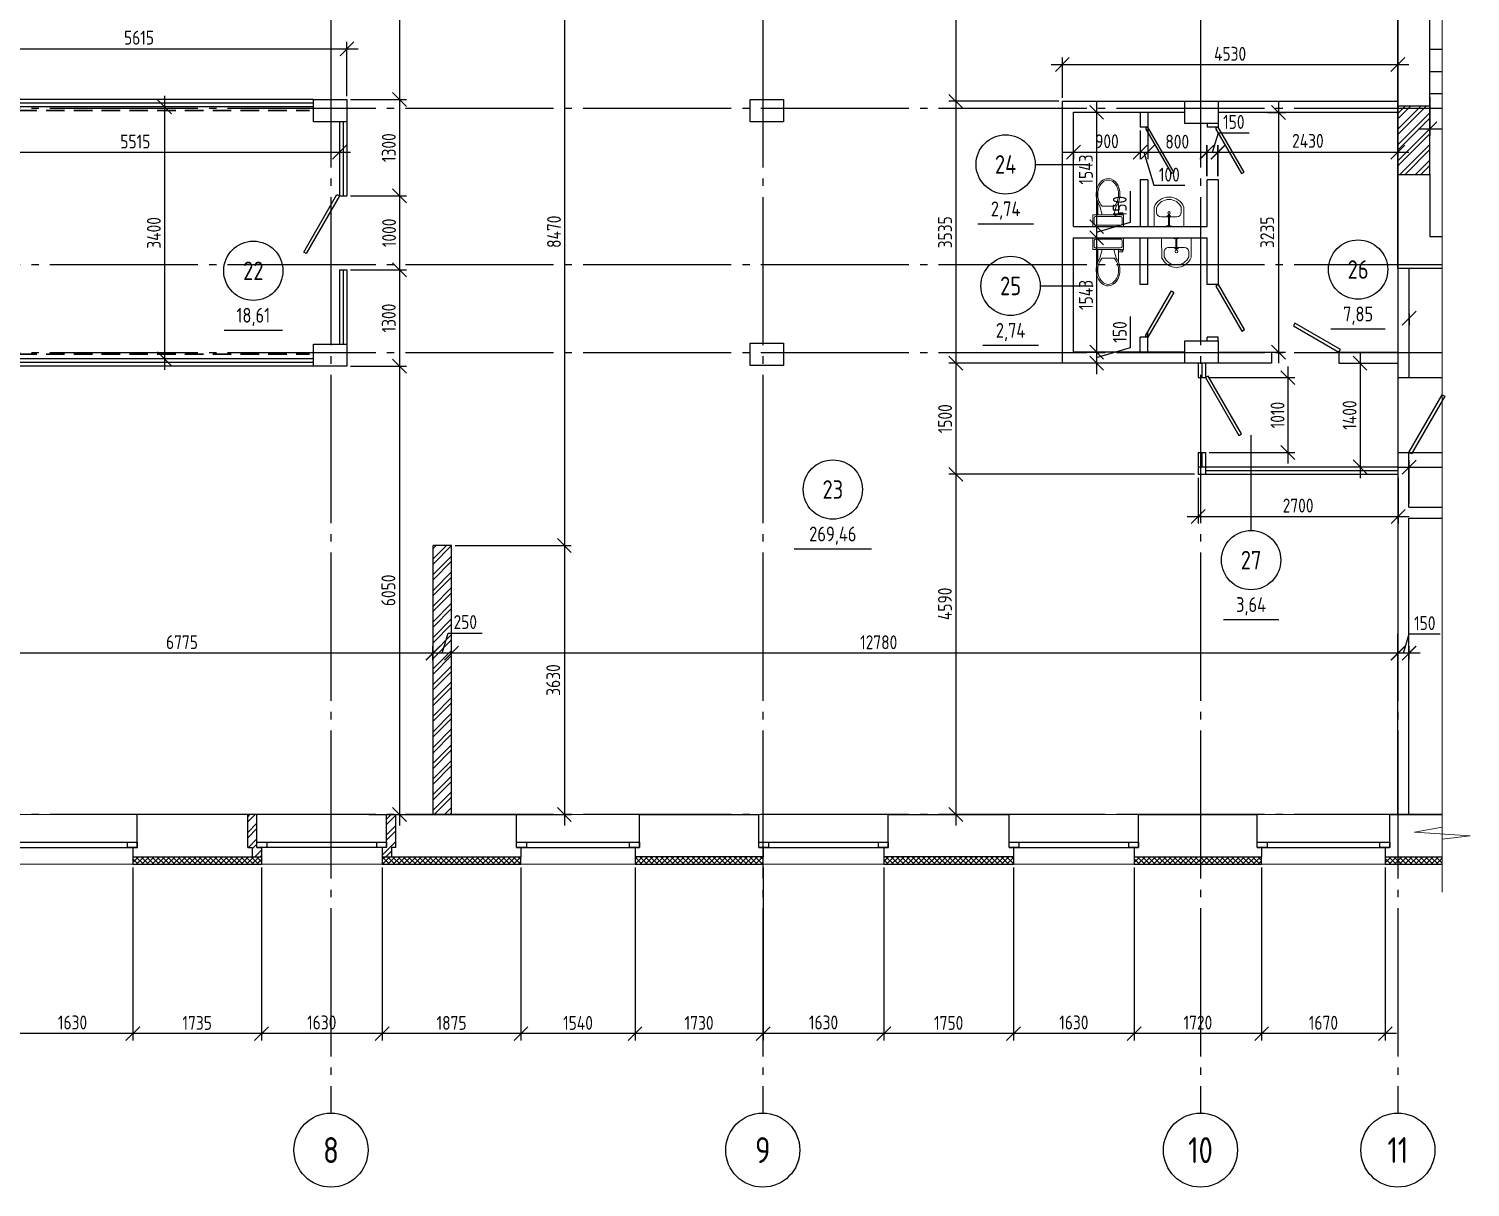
# Model space of a CAD drawing. Header units: metres. Extents: x 255227 to 344327, y -182590 to -140590.
# Drawn here: x 288419 to 307880, y -167790 to -152156 of the extents above; entities that cross this region are included whole.
import ezdxf
from ezdxf.enums import TextEntityAlignment as Align

# ---------------------------------------------------------------- set-up
doc = ezdxf.new("R2010")
doc.units = ezdxf.units.M
doc.header["$MEASUREMENT"] = 0
doc.linetypes.add('DASHED2', pattern=[0.375, 0.25, -0.125])
doc.linetypes.add('GOST2.303 5', pattern=[24, 20, -1.5, 1, -1.5])
doc.styles.add('GOST 2.304', font='cs_gost2304.shx')

msp = doc.modelspace()

# ---------------------------------------------------------------- linework, layer by layer
at = {"color": 7, "linetype": 'GOST2.303 5', "lineweight": 25, "ltscale": 100}
for p, q in [((292499, -144826), (292499, -166790)), ((298329, -144826), (298329, -166790)), ((304239, -144826), (304239, -166790)), ((306904, -144826), (306904, -166790)), ((307503, -153231), (259370, -153231)), ((307503, -155343), (259838, -155341)), ((307503, -156531), (259870, -156531)), ((307503, -162761), (259370, -162761))]:
    msp.add_line(p, q, dxfattribs=at)
at = {"color": 7, "ltscale": 800}
msp.add_line((306907, -156951), (306907, -145543), dxfattribs=at)
at = {"color": 7, "ltscale": 100}
for p, q in [((293424, -146880), (293424, -162910)), ((295650, -146880), (295650, -162910)), ((292714, -153063), (292714, -152332)), ((286949, -152426), (292864, -152426)), ((292761, -153110), (293518, -153110)), ((303426, -153283), (303426, -153483)), ((303526, -153283), (303526, -153555)), ((302008, -153986), (302723, -153986)), ((303426, -154193), (303426, -154826)), ((303526, -154193), (303526, -154826)), ((292761, -154410), (293518, -154410)), ((303426, -155609), (303426, -154976)), ((303526, -155609), (303526, -154976)), ((292761, -155410), (293518, -155410)), ((302075, -155626), (302790, -155626)), ((303526, -156519), (303526, -156247)), ((303426, -156519), (303426, -156319)), ((292761, -156710), (293518, -156710)), ((304922, -158927), (304922, -157639)), ((294174, -159130), (295744, -159130)), ((293009, -162760), (293518, -162760)), ((294423, -162760), (295744, -162760)), ((289824, -163477), (289824, -165811)), ((291559, -163476), (291559, -165811)), ((293189, -163477), (293189, -165811)), ((295064, -163476), (295064, -165811)), ((296604, -163476), (296604, -165811)), ((298334, -163476), (298334, -165811)), ((299964, -163476), (299964, -165811)), ((301714, -163476), (301714, -165811)), ((303344, -163476), (303344, -165811)), ((305064, -163476), (305064, -165811)), ((306734, -163476), (306734, -165811)), ((306884, -165717), (263234, -165717))]:
    msp.add_line(p, q, dxfattribs=at)
at = {"color": 7, "ltscale": 75}
for p, q in [((300934, -146879), (300934, -162910)), ((302374, -153086), (302374, -152544)), ((306904, -153087), (306904, -152544)), ((302224, -152638), (307054, -152638)), ((290251, -153060), (290251, -156760)), ((302327, -153134), (300841, -153134)), ((302836, -153133), (302836, -156819)), ((305292, -153134), (305292, -156669)), ((307334, -153077), (307334, -153599)), ((290215, -153210), (290158, -153210)), ((302716, -153283), (302930, -153283)), ((305145, -153284), (305386, -153284)), ((303426, -153530), (303426, -153913)), ((303526, -153466), (303526, -153913)), ((307184, -153505), (307503, -153505)), ((304325, -154146), (304325, -153726)), ((304327, -154146), (304327, -153726)), ((304402, -153820), (304481, -153558)), ((304474, -154146), (304474, -153726)), ((304477, -154146), (304477, -153726)), ((304481, -153558), (304898, -153558)), ((306904, -153919), (306904, -153726)), ((286949, -153821), (292764, -153821)), ((292614, -153791), (292614, -153915)), ((302376, -153820), (307054, -153820)), ((302526, -153847), (302526, -153913)), ((303476, -153820), (303609, -154265)), ((303609, -154265), (304026, -154265)), ((303293, -154764), (303293, -154347)), ((302716, -154826), (302930, -154826)), ((302836, -154901), (303293, -154764)), ((302726, -154976), (302930, -154976)), ((303293, -156457), (303293, -156040)), ((307057, -155998), (307057, -156154)), ((302836, -156594), (303293, -156457)), ((290325, -156610), (290158, -156610)), ((302706, -156519), (302930, -156519)), ((305196, -156519), (305386, -156519)), ((306393, -156520), (306393, -158219)), ((303847, -156669), (300841, -156669)), ((305420, -156714), (305420, -158024)), ((306410, -156670), (306487, -156670)), ((304354, -156864), (305514, -156864)), ((307027, -156864), (307503, -156864)), ((304354, -157874), (305514, -157874)), ((307027, -157874), (307503, -157874)), ((307055, -158563), (307055, -157980)), ((304160, -158169), (300841, -158169)), ((304207, -158216), (304207, -158833)), ((306410, -158069), (306487, -158069)), ((306905, -158074), (307503, -158074)), ((306907, -158217), (306907, -158833)), ((304057, -158739), (307057, -158739)), ((294002, -160584), (294082, -160315)), ((294082, -160315), (294542, -160315)), ((306980, -160584), (307058, -160322)), ((307058, -160322), (307476, -160322)), ((293875, -160684), (293875, -160490)), ((293877, -160684), (293877, -160490)), ((294127, -160665), (294127, -160490)), ((306905, -160662), (306905, -160490)), ((306907, -160662), (306907, -160490)), ((307054, -160662), (307054, -160490)), ((307055, -160662), (307055, -160490)), ((307205, -160584), (263234, -160584)), ((302910, -162760), (300841, -162760))]:
    msp.add_line(p, q, dxfattribs=at)
at = {"color": 7, "linetype": 'Continuous', "lineweight": 20}
for p, q in [((307503, -146859), (307503, -163808)), ((307503, -162932), (307130, -162998)), ((307130, -162998), (307880, -163050)), ((307880, -163050), (307503, -163091))]:
    msp.add_line(p, q, dxfattribs=at)
at = {"color": 7, "ltscale": 200}
for p, q in [((306904, -153200), (306904, -148373)), ((307334, -153200), (307333, -148373)), ((307334, -152430), (307503, -152430)), ((307334, -152730), (307503, -152730)), ((292264, -153110), (287099, -153110)), ((292264, -153160), (287099, -153160)), ((292264, -153410), (292264, -153110)), ((292264, -153110), (292714, -153110)), ((292714, -153110), (292714, -154410)), ((298159, -153410), (298159, -153110)), ((298159, -153110), (298609, -153110)), ((298609, -153110), (298609, -153410)), ((302374, -153133), (306907, -153133)), ((302374, -156669), (302374, -153133)), ((304027, -153433), (304027, -153133)), ((304477, -153133), (304477, -153483)), ((307334, -153030), (307503, -153030)), ((292264, -153210), (287099, -153210)), ((302524, -153283), (304027, -153283)), ((302524, -154826), (302524, -153283)), ((304477, -153283), (306907, -153283)), ((307334, -153200), (306904, -153200)), ((306904, -155390), (306904, -153200)), ((307334, -154120), (307334, -153200)), ((292714, -153410), (292264, -153410)), ((292614, -153410), (292614, -154410)), ((292664, -153410), (292664, -154410)), ((298609, -153410), (298159, -153410)), ((303530, -153483), (303426, -153483)), ((304477, -153433), (304027, -153433)), ((304327, -153433), (304327, -153483)), ((304477, -153483), (304327, -153483)), ((306904, -154120), (307334, -154120)), ((307334, -154120), (307334, -154960)), ((303526, -154193), (303426, -154193)), ((304327, -154826), (304327, -154193)), ((304482, -154193), (304327, -154193)), ((304482, -155609), (304482, -154193)), ((292614, -154410), (292714, -154410)), ((302524, -154826), (304327, -154826)), ((302524, -156519), (302524, -154976)), ((302524, -154976), (304327, -154976)), ((304327, -155609), (304327, -154976)), ((307334, -154960), (307503, -154960)), ((292614, -155410), (292614, -156410)), ((292614, -155410), (292714, -155410)), ((292664, -155410), (292664, -156410)), ((292714, -155410), (292714, -156710)), ((307503, -155390), (306904, -155390)), ((306907, -156520), (306908, -155390)), ((307057, -156864), (307057, -155390)), ((303526, -155609), (303426, -155609)), ((304482, -155609), (304327, -155609)), ((292264, -156710), (292264, -156410)), ((292264, -156410), (292714, -156410)), ((298159, -156699), (298159, -156399)), ((298159, -156399), (298609, -156399)), ((298609, -156399), (298609, -156699)), ((303530, -156319), (303426, -156319)), ((304029, -156669), (304029, -156369)), ((304029, -156369), (304479, -156369)), ((304327, -156369), (304327, -156319)), ((304477, -156319), (304327, -156319)), ((304477, -156369), (304477, -156319)), ((304479, -156369), (304479, -156669)), ((292264, -156610), (287099, -156610)), ((292264, -156660), (287099, -156660)), ((304029, -156519), (302524, -156519)), ((304477, -156519), (305198, -156519)), ((305198, -156519), (305197, -156669)), ((306108, -156520), (306107, -156670)), ((306108, -156520), (306907, -156520)), ((292714, -156710), (287099, -156710)), ((298609, -156699), (298159, -156699)), ((304479, -156669), (302374, -156669)), ((304207, -156669), (304207, -156864)), ((304257, -156669), (304257, -156864)), ((304307, -156669), (304307, -156864)), ((305197, -156669), (304479, -156669)), ((306107, -156670), (306907, -156670)), ((306907, -156864), (306907, -156670)), ((304207, -156864), (304307, -156864)), ((306907, -156864), (307057, -156864)), ((304207, -157874), (304207, -158169)), ((304207, -157874), (304307, -157874)), ((304257, -157874), (304257, -158069)), ((304307, -157874), (304307, -158169)), ((306904, -162760), (306906, -157874)), ((306906, -157874), (307054, -157874)), ((307054, -158610), (307054, -157874)), ((304207, -158069), (306906, -158069)), ((304207, -158169), (306906, -158169)), ((304307, -158119), (306906, -158119)), ((307054, -158610), (307503, -158610)), ((307054, -162760), (307054, -158760)), ((307054, -158760), (307503, -158760)), ((293877, -162760), (293877, -159129)), ((294127, -159129), (293877, -159129)), ((294127, -162760), (294127, -159129)), ((289884, -163205), (289884, -162760)), ((291499, -162760), (289884, -162760)), ((291374, -163205), (291374, -162760)), ((291499, -163205), (291499, -162760)), ((293249, -162760), (295004, -162760)), ((293249, -163205), (293249, -162760)), ((293374, -163205), (293374, -162760)), ((295004, -163205), (295004, -162760)), ((296664, -162760), (296944, -162760)), ((296664, -163205), (296664, -162760)), ((296874, -162760), (298274, -162760)), ((298274, -163205), (298274, -162760)), ((300024, -162760), (300304, -162760)), ((300024, -163205), (300024, -162760)), ((300214, -162760), (301654, -162760)), ((301654, -163205), (301654, -162760)), ((303404, -163205), (303404, -162760)), ((303404, -162760), (305004, -162760)), ((305004, -163205), (305004, -162760)), ((306794, -163205), (306794, -162760)), ((306794, -162760), (307503, -162760)), ((289824, -163205), (289824, -163330)), ((289884, -163205), (289824, -163205)), ((291375, -163205), (291434, -163205)), ((291434, -163205), (291434, -163330)), ((291500, -163205), (291559, -163205)), ((291559, -163205), (291559, -163330)), ((293189, -163205), (293189, -163330)), ((293249, -163205), (293189, -163205)), ((293374, -163205), (293314, -163205)), ((293314, -163205), (293314, -163330)), ((295005, -163205), (295064, -163205)), ((295064, -163205), (295064, -163330)), ((296604, -163205), (296604, -163330)), ((296664, -163205), (296604, -163205)), ((298275, -163205), (298334, -163205)), ((298334, -163205), (298334, -163330)), ((299964, -163205), (299964, -163330)), ((300024, -163205), (299964, -163205)), ((301655, -163205), (301714, -163205)), ((301714, -163205), (301714, -163330)), ((303344, -163205), (303344, -163330)), ((303404, -163205), (303344, -163205)), ((305005, -163205), (305064, -163205)), ((305064, -163205), (305064, -163330)), ((306734, -163205), (306734, -163330)), ((306794, -163205), (306734, -163205)), ((289824, -163330), (291559, -163330)), ((293189, -163330), (295064, -163330)), ((298334, -163330), (296604, -163330)), ((301714, -163330), (299964, -163330)), ((303344, -163330), (305064, -163330)), ((306734, -163330), (307503, -163330))]:
    msp.add_line(p, q, dxfattribs=at)
at = {"color": 0, "linetype": 'ByBlock'}
for p, q in [((292621, -152520), (292808, -152332)), ((302468, -152544), (302280, -152732)), ((306810, -152732), (306998, -152544)), ((290345, -153304), (290158, -153116)), ((293518, -153204), (293330, -153016)), ((300841, -153041), (301028, -153228)), ((302930, -153377), (302743, -153190)), ((305386, -153378), (305198, -153191)), ((307428, -153412), (307240, -153599)), ((292521, -153915), (292708, -153728)), ((302620, -153726), (302432, -153913)), ((303519, -153726), (303332, -153913)), ((303432, -153913), (303619, -153726)), ((304232, -153913), (304419, -153726)), ((304421, -153726), (304234, -153913)), ((304568, -153726), (304380, -153913)), ((304383, -153913), (304571, -153726)), ((306810, -153913), (306998, -153726)), ((293518, -154504), (293330, -154316)), ((302743, -154732), (302930, -154920)), ((302743, -154882), (302930, -155070)), ((293518, -155504), (293330, -155316)), ((307151, -155967), (306963, -156154)), ((302930, -156613), (302743, -156425)), ((305198, -156426), (305386, -156613)), ((290158, -156516), (290345, -156704)), ((293518, -156804), (293330, -156616)), ((301028, -156763), (300841, -156575)), ((302743, -156575), (302930, -156763)), ((306487, -156763), (306299, -156576)), ((305514, -156958), (305326, -156770)), ((305326, -157780), (305514, -157968)), ((306299, -157975), (306487, -158163)), ((307149, -157980), (306961, -158168)), ((300841, -158075), (301028, -158263)), ((304301, -158645), (304113, -158833)), ((306813, -158833), (307001, -158645)), ((295744, -159224), (295557, -159036)), ((293781, -160677), (293969, -160490)), ((293971, -160490), (293783, -160677)), ((294033, -160677), (294221, -160490)), ((306999, -160490), (306811, -160677)), ((306813, -160677), (307001, -160490)), ((307148, -160490), (306960, -160677)), ((306961, -160677), (307149, -160490)), ((293330, -162666), (293518, -162854)), ((295557, -162666), (295744, -162853)), ((300841, -162666), (301028, -162853)), ((289731, -165811), (289918, -165624)), ((291465, -165811), (291653, -165624)), ((293096, -165811), (293283, -165624)), ((295158, -165624), (294971, -165811)), ((296698, -165624), (296511, -165811)), ((298428, -165624), (298241, -165811)), ((300058, -165624), (299871, -165811)), ((301621, -165811), (301808, -165624)), ((303251, -165811), (303438, -165624)), ((304971, -165811), (305158, -165624)), ((306828, -165624), (306641, -165811))]:
    msp.add_line(p, q, dxfattribs=at)
at = {"color": 7, "linetype": 'DASHED2', "lineweight": 30, "ltscale": 1000}
for p, q in [((286777, -153260), (292207, -153260)), ((286777, -156547), (292207, -156547))]:
    msp.add_line(p, q, dxfattribs=at)
at = {"color": 7, "linetype": 'Continuous', "ltscale": 200}
for p, q in [((306907, -153295), (307002, -153200)), ((306907, -153507), (307214, -153200)), ((306907, -153365), (307073, -153200)), ((306907, -153578), (307285, -153200)), ((306907, -153719), (307334, -153292)), ((306907, -153790), (307334, -153363)), ((306907, -153931), (307334, -153504)), ((306907, -154002), (307334, -153575)), ((306931, -154120), (307334, -153716)), ((307001, -154120), (307334, -153787)), ((307143, -154120), (307334, -153929)), ((307214, -154120), (307334, -153999))]:
    msp.add_line(p, q, dxfattribs=at)
at = {"color": 7}
for p, q in [((303530, -153483), (303496, -153503)), ((303496, -153503), (303846, -154109)), ((303880, -154089), (303530, -153483)), ((304477, -153483), (304443, -153503)), ((304443, -153503), (304793, -154109)), ((304827, -154089), (304477, -153483)), ((303846, -154109), (303880, -154089)), ((304793, -154109), (304827, -154089)), ((292130, -155169), (292580, -154390)), ((292614, -154410), (292164, -155189)), ((292580, -154390), (292614, -154410)), ((292164, -155189), (292130, -155169)), ((304482, -155609), (304447, -155629)), ((304447, -155629), (304797, -156235)), ((304832, -156215), (304482, -155609)), ((303496, -156299), (303846, -155693)), ((303880, -155713), (303530, -156319)), ((303846, -155693), (303880, -155713)), ((304797, -156235), (304832, -156215)), ((305513, -156130), (305493, -156165)), ((305493, -156165), (306108, -156520)), ((306128, -156485), (305513, -156130)), ((303530, -156319), (303496, -156299)), ((306108, -156520), (306128, -156485)), ((304342, -156844), (304307, -156864)), ((304792, -157624), (304342, -156844)), ((304307, -156864), (304757, -157644)), ((307054, -157874), (307504, -157095)), ((307539, -157115), (307089, -157894)), ((307504, -157095), (307539, -157115)), ((304757, -157644), (304792, -157624)), ((307089, -157894), (307054, -157874)), ((288134, -163135), (289884, -163135)), ((288134, -163205), (289883, -163205)), ((289751, -163205), (289751, -163135)), ((289884, -163205), (289751, -163205)), ((289884, -163135), (289884, -163205)), ((291499, -163132), (293249, -163132)), ((291499, -163202), (291499, -163132)), ((291499, -163202), (293249, -163202)), ((291633, -163132), (291633, -163202)), ((293116, -163202), (293116, -163132)), ((293249, -163132), (293249, -163202)), ((295004, -163135), (296664, -163135)), ((295004, -163205), (295004, -163135)), ((295004, -163205), (296663, -163205)), ((295138, -163205), (295004, -163205)), ((295138, -163135), (295138, -163205)), ((296531, -163205), (296531, -163135)), ((296664, -163205), (296531, -163205)), ((296664, -163135), (296664, -163205)), ((298274, -163135), (300024, -163135)), ((298274, -163205), (298274, -163135)), ((298274, -163205), (300023, -163205)), ((298408, -163205), (298274, -163205)), ((298408, -163135), (298408, -163205)), ((299891, -163205), (299891, -163135)), ((300024, -163205), (299891, -163205)), ((300024, -163135), (300024, -163205)), ((301654, -163135), (303404, -163135)), ((301654, -163205), (301654, -163135)), ((301654, -163205), (303403, -163205)), ((301788, -163205), (301654, -163205)), ((301788, -163135), (301788, -163205)), ((303271, -163205), (303271, -163135)), ((303404, -163205), (303271, -163205)), ((303404, -163135), (303404, -163205)), ((305004, -163135), (306794, -163135)), ((305004, -163205), (305004, -163135)), ((305004, -163205), (306793, -163205)), ((305138, -163205), (305004, -163205)), ((305138, -163135), (305138, -163205)), ((306661, -163205), (306661, -163135)), ((306794, -163205), (306661, -163205)), ((306794, -163135), (306794, -163205))]:
    msp.add_line(p, q, dxfattribs=at)
at = {"color": 7, "linetype": 'Continuous', "lineweight": 9}
for p, q in [((302852, -154499), (302852, -154668)), ((303132, -154495), (303132, -154668)), ((302785, -154668), (303200, -154668)), ((302785, -154826), (302785, -154668)), ((302805, -154787), (302805, -154708)), ((302822, -154688), (303160, -154688)), ((302913, -154668), (302882, -154550)), ((302909, -154550), (303073, -154550)), ((303071, -154668), (303100, -154550)), ((303132, -154639), (303192, -154639)), ((303192, -154658), (303152, -154658)), ((303152, -154658), (303152, -154668)), ((303180, -154705), (303180, -154787)), ((303192, -154639), (303192, -154658)), ((303200, -154668), (303200, -154826)), ((303613, -154826), (303614, -154562)), ((303647, -154568), (303647, -154635)), ((303707, -154695), (303920, -154695)), ((303980, -154569), (303980, -154635)), ((304013, -154826), (304014, -154562)), ((303200, -154826), (302785, -154826)), ((303163, -154807), (302825, -154806)), ((303613, -154826), (304013, -154826)), ((303200, -154976), (302785, -154976)), ((302785, -154976), (302785, -155134)), ((302805, -155016), (302805, -155095)), ((303163, -154996), (302825, -154996)), ((303180, -155097), (303180, -155016)), ((303200, -155134), (303200, -154976)), ((303714, -154976), (304114, -154976)), ((303714, -154976), (303715, -155241)), ((304114, -154976), (304115, -155240)), ((302785, -155134), (303200, -155134)), ((302822, -155114), (303160, -155114)), ((302852, -155304), (302852, -155134)), ((302913, -155134), (302882, -155252)), ((302909, -155252), (303073, -155252)), ((303071, -155134), (303100, -155252)), ((303132, -155308), (303132, -155134)), ((303132, -155164), (303192, -155164)), ((303152, -155144), (303152, -155134)), ((303192, -155144), (303152, -155144)), ((303192, -155164), (303192, -155144)), ((303748, -155234), (303748, -155168)), ((303808, -155108), (304021, -155107)), ((304081, -155234), (304081, -155167))]:
    msp.add_line(p, q, dxfattribs=at)
at = {"color": 7, "linetype": 'Continuous', "lineweight": 5}
for p, q in [((303839, -154680), (303785, -154680)), ((303806, -154823), (303807, -154663)), ((303819, -154823), (303819, -154663)), ((303776, -154816), (303843, -154816)), ((303877, -154986), (303944, -154986)), ((303907, -154979), (303907, -155139)), ((303920, -154979), (303920, -155139)), ((303940, -155123), (303886, -155123))]:
    msp.add_line(p, q, dxfattribs=at)
at = {"color": 7, "linetype": 'Continuous', "lineweight": 25, "ltscale": 100}
for p, q in [((301233, -154786), (301983, -154786)), ((291055, -156222), (291845, -156222)), ((305999, -156205), (306734, -156205)), ((301300, -156426), (302050, -156426)), ((298752, -159174), (299797, -159174)), ((304550, -160127), (305295, -160127))]:
    msp.add_line(p, q, dxfattribs=at)
at = {"color": 7, "linetype": 'Continuous'}
for p, q in [((293877, -159310), (294058, -159129)), ((293877, -159169), (293917, -159129)), ((293877, -159381), (294127, -159131)), ((293877, -159522), (294127, -159272)), ((293877, -159593), (294127, -159343)), ((293877, -159735), (294127, -159485)), ((293877, -159805), (294127, -159555)), ((293877, -159947), (294127, -159697)), ((293877, -160017), (294127, -159767)), ((293877, -160159), (294127, -159909)), ((293877, -160230), (294127, -159980)), ((293877, -160371), (294127, -160121)), ((293877, -160442), (294127, -160192)), ((293877, -160583), (294127, -160333)), ((293877, -160654), (294127, -160404)), ((293877, -160795), (294127, -160545)), ((293877, -160866), (294127, -160616)), ((293877, -161007), (294127, -160757)), ((293877, -161078), (294127, -160828)), ((293877, -161219), (294127, -160969)), ((293877, -161290), (294127, -161040)), ((293877, -161432), (294127, -161182)), ((293877, -161502), (294127, -161252)), ((293877, -161644), (294127, -161394)), ((293877, -161714), (294127, -161464)), ((293877, -161856), (294127, -161606)), ((293877, -161927), (294127, -161677)), ((293877, -162068), (294127, -161818)), ((293877, -162139), (294127, -161889)), ((293877, -162280), (294127, -162030)), ((293877, -162351), (294127, -162101)), ((293877, -162492), (294127, -162242)), ((293877, -162563), (294127, -162313)), ((293877, -162704), (294127, -162454)), ((293892, -162760), (294127, -162525)), ((294033, -162760), (294127, -162667)), ((291374, -162790), (291404, -162760)), ((291374, -162861), (291475, -162760)), ((291374, -163002), (291499, -162877)), ((293249, -162824), (293313, -162760)), ((293249, -162895), (293374, -162770)), ((294104, -162760), (294127, -162737)), ((291374, -163073), (291499, -162948)), ((293249, -163036), (293374, -162911)), ((293249, -163107), (293374, -162982)), ((291383, -163205), (291499, -163089)), ((291434, -163225), (291499, -163160)), ((291470, -163330), (291559, -163241)), ((293189, -163308), (293374, -163123)), ((293238, -163330), (293314, -163254)), ((293363, -163205), (293374, -163194)), ((289824, -163330), (289824, -163430)), ((289824, -163336), (289830, -163330)), ((289824, -163407), (289901, -163330)), ((289895, -163430), (289824, -163359)), ((289825, -163430), (289824, -163429)), ((289824, -163430), (291559, -163430)), ((289966, -163430), (289866, -163330)), ((289872, -163430), (289972, -163330)), ((290037, -163430), (289937, -163330)), ((289943, -163430), (290042, -163330)), ((290107, -163430), (290008, -163330)), ((290014, -163430), (290113, -163330)), ((290178, -163430), (290079, -163330)), ((290084, -163430), (290184, -163330)), ((290249, -163430), (290149, -163330)), ((290155, -163430), (290255, -163330)), ((290319, -163430), (290220, -163330)), ((290226, -163430), (290325, -163330)), ((290390, -163430), (290291, -163330)), ((290296, -163430), (290396, -163330)), ((290461, -163430), (290361, -163330)), ((290367, -163430), (290467, -163330)), ((290532, -163430), (290432, -163330)), ((290438, -163430), (290537, -163330)), ((290602, -163430), (290503, -163330)), ((290509, -163430), (290608, -163330)), ((290673, -163430), (290574, -163330)), ((290579, -163430), (290679, -163330)), ((290744, -163430), (290644, -163330)), ((290650, -163430), (290750, -163330)), ((290814, -163430), (290715, -163330)), ((290721, -163430), (290820, -163330)), ((290885, -163430), (290786, -163330)), ((290791, -163430), (290891, -163330)), ((290956, -163430), (290856, -163330)), ((290862, -163430), (290962, -163330)), ((291027, -163430), (290927, -163330)), ((290933, -163430), (291032, -163330)), ((291097, -163430), (290998, -163330)), ((291004, -163430), (291103, -163330)), ((291168, -163430), (291068, -163330)), ((291074, -163430), (291174, -163330)), ((291239, -163430), (291139, -163330)), ((291145, -163430), (291245, -163330)), ((291309, -163430), (291210, -163330)), ((291216, -163430), (291315, -163330)), ((291380, -163430), (291281, -163330)), ((291286, -163430), (291386, -163330)), ((291451, -163430), (291351, -163330)), ((291357, -163430), (291457, -163330)), ((291521, -163430), (291422, -163330)), ((291428, -163430), (291527, -163330)), ((291559, -163397), (291493, -163330)), ((291499, -163430), (291559, -163369)), ((291541, -163330), (291559, -163312)), ((291559, -163330), (291559, -163430)), ((293189, -163365), (293224, -163330)), ((293189, -163330), (293189, -163430)), ((293219, -163430), (293189, -163400)), ((293189, -163430), (295064, -163430)), ((293289, -163430), (293190, -163330)), ((293196, -163430), (293295, -163330)), ((293360, -163430), (293260, -163330)), ((293266, -163430), (293366, -163330)), ((293431, -163430), (293331, -163330)), ((293337, -163430), (293437, -163330)), ((293501, -163430), (293402, -163330)), ((293408, -163430), (293507, -163330)), ((293572, -163430), (293473, -163330)), ((293479, -163430), (293578, -163330)), ((293643, -163430), (293543, -163330)), ((293549, -163430), (293649, -163330)), ((293713, -163430), (293614, -163330)), ((293620, -163430), (293719, -163330)), ((293784, -163430), (293685, -163330)), ((293691, -163430), (293790, -163330)), ((293855, -163430), (293755, -163330)), ((293761, -163430), (293861, -163330)), ((293926, -163430), (293826, -163330)), ((293832, -163430), (293932, -163330)), ((293996, -163430), (293897, -163330)), ((293903, -163430), (294002, -163330)), ((294067, -163430), (293968, -163330)), ((293974, -163430), (294073, -163330)), ((294138, -163430), (294038, -163330)), ((294044, -163430), (294144, -163330)), ((294208, -163430), (294109, -163330)), ((294115, -163430), (294214, -163330)), ((294279, -163430), (294180, -163330)), ((294186, -163430), (294285, -163330)), ((294350, -163430), (294250, -163330)), ((294256, -163430), (294356, -163330)), ((294421, -163430), (294321, -163330)), ((294327, -163430), (294427, -163330)), ((294491, -163430), (294392, -163330)), ((294398, -163430), (294497, -163330)), ((294562, -163430), (294462, -163330)), ((294469, -163430), (294568, -163330)), ((294633, -163430), (294533, -163330)), ((294539, -163430), (294639, -163330)), ((294703, -163430), (294604, -163330)), ((294610, -163430), (294709, -163330)), ((294774, -163430), (294675, -163330)), ((294681, -163430), (294780, -163330)), ((294845, -163430), (294745, -163330)), ((294751, -163430), (294851, -163330)), ((294915, -163430), (294816, -163330)), ((294822, -163430), (294922, -163330)), ((294986, -163430), (294887, -163330)), ((294893, -163430), (294992, -163330)), ((295057, -163430), (294957, -163330)), ((294964, -163430), (295063, -163330)), ((295064, -163366), (295028, -163330)), ((295034, -163430), (295064, -163400)), ((295064, -163430), (295064, -163330)), ((296604, -163330), (296604, -163430)), ((296604, -163359), (296633, -163330)), ((296604, -163429), (296704, -163330)), ((296698, -163430), (296604, -163336)), ((296627, -163430), (296604, -163407)), ((296604, -163430), (298334, -163430)), ((296768, -163430), (296669, -163330)), ((296675, -163430), (296774, -163330)), ((296839, -163430), (296740, -163330)), ((296746, -163430), (296845, -163330)), ((296910, -163430), (296810, -163330)), ((296816, -163430), (296916, -163330)), ((296980, -163430), (296881, -163330)), ((296887, -163430), (296987, -163330)), ((297051, -163430), (296952, -163330)), ((296958, -163430), (297057, -163330)), ((297122, -163430), (297022, -163330)), ((297029, -163430), (297128, -163330)), ((297193, -163430), (297093, -163330)), ((297099, -163430), (297199, -163330)), ((297263, -163430), (297164, -163330)), ((297170, -163430), (297269, -163330)), ((297334, -163430), (297234, -163330)), ((297241, -163430), (297340, -163330)), ((297405, -163430), (297305, -163330)), ((297311, -163430), (297411, -163330)), ((297475, -163430), (297376, -163330)), ((297382, -163430), (297482, -163330)), ((297546, -163430), (297447, -163330)), ((297453, -163430), (297552, -163330)), ((297617, -163430), (297517, -163330)), ((297523, -163430), (297623, -163330)), ((297688, -163430), (297588, -163330)), ((297594, -163430), (297694, -163330)), ((297758, -163430), (297659, -163330)), ((297665, -163430), (297764, -163330)), ((297829, -163430), (297729, -163330)), ((297736, -163430), (297835, -163330)), ((297900, -163430), (297800, -163330)), ((297806, -163430), (297906, -163330)), ((297970, -163430), (297871, -163330)), ((297877, -163430), (297977, -163330)), ((298041, -163430), (297942, -163330)), ((297948, -163430), (298047, -163330)), ((298112, -163430), (298012, -163330)), ((298018, -163430), (298118, -163330)), ((298183, -163430), (298083, -163330)), ((298089, -163430), (298189, -163330)), ((298253, -163430), (298154, -163330)), ((298160, -163430), (298259, -163330)), ((298324, -163430), (298224, -163330)), ((298231, -163430), (298330, -163330)), ((298334, -163369), (298295, -163330)), ((298301, -163430), (298334, -163397)), ((298334, -163430), (298334, -163330)), ((299964, -163330), (299964, -163430)), ((299964, -163393), (300027, -163330)), ((300021, -163430), (299964, -163373)), ((299964, -163430), (301714, -163430)), ((300092, -163430), (299992, -163330)), ((299998, -163430), (300098, -163330)), ((300162, -163430), (300063, -163330)), ((300069, -163430), (300169, -163330)), ((300233, -163430), (300134, -163330)), ((300140, -163430), (300239, -163330)), ((300304, -163430), (300204, -163330)), ((300210, -163430), (300310, -163330)), ((300375, -163430), (300275, -163330)), ((300281, -163430), (300381, -163330)), ((300445, -163430), (300346, -163330)), ((300352, -163430), (300451, -163330)), ((300516, -163430), (300416, -163330)), ((300423, -163430), (300522, -163330)), ((300587, -163430), (300487, -163330)), ((300493, -163430), (300593, -163330)), ((300657, -163430), (300558, -163330)), ((300564, -163430), (300664, -163330)), ((300728, -163430), (300629, -163330)), ((300635, -163430), (300734, -163330)), ((300799, -163430), (300699, -163330)), ((300705, -163430), (300805, -163330)), ((300870, -163430), (300770, -163330)), ((300776, -163430), (300876, -163330)), ((300940, -163430), (300841, -163330)), ((300847, -163430), (300946, -163330)), ((301011, -163430), (300911, -163330)), ((300918, -163430), (301017, -163330)), ((301082, -163430), (300982, -163330)), ((300988, -163430), (301088, -163330)), ((301152, -163430), (301053, -163330)), ((301059, -163430), (301159, -163330)), ((301223, -163430), (301124, -163330)), ((301130, -163430), (301229, -163330)), ((301294, -163430), (301194, -163330)), ((301200, -163430), (301300, -163330)), ((301365, -163430), (301265, -163330)), ((301271, -163430), (301371, -163330)), ((301435, -163430), (301336, -163330)), ((301342, -163430), (301441, -163330)), ((301506, -163430), (301406, -163330)), ((301413, -163430), (301512, -163330)), ((301577, -163430), (301477, -163330)), ((301483, -163430), (301583, -163330)), ((301647, -163430), (301548, -163330)), ((301554, -163430), (301653, -163330)), ((301708, -163419), (301619, -163330)), ((301625, -163430), (301708, -163347)), ((301708, -163348), (301689, -163330)), ((301695, -163430), (301708, -163417)), ((301714, -163330), (301714, -163430)), ((303344, -163330), (303344, -163430)), ((303344, -163336), (303351, -163330)), ((303344, -163407), (303421, -163330)), ((303415, -163430), (303344, -163359)), ((303344, -163430), (303344, -163429)), ((303344, -163430), (305064, -163430)), ((303486, -163430), (303386, -163330)), ((303392, -163430), (303492, -163330)), ((303557, -163430), (303457, -163330)), ((303463, -163430), (303563, -163330)), ((303627, -163430), (303528, -163330)), ((303534, -163430), (303633, -163330)), ((303698, -163430), (303598, -163330)), ((303605, -163430), (303704, -163330)), ((303769, -163430), (303669, -163330)), ((303675, -163430), (303775, -163330)), ((303839, -163430), (303740, -163330)), ((303746, -163430), (303846, -163330)), ((303910, -163430), (303811, -163330)), ((303817, -163430), (303916, -163330)), ((303981, -163430), (303881, -163330)), ((303887, -163430), (303987, -163330)), ((304052, -163430), (303952, -163330)), ((303958, -163430), (304058, -163330)), ((304122, -163430), (304023, -163330)), ((304029, -163430), (304128, -163330)), ((304193, -163430), (304093, -163330)), ((304100, -163430), (304198, -163331)), ((304264, -163430), (304164, -163330)), ((304170, -163430), (304198, -163402)), ((304198, -163331), (304199, -163330)), ((304198, -163402), (304270, -163330)), ((304334, -163430), (304235, -163330)), ((304241, -163430), (304340, -163330)), ((304405, -163430), (304306, -163330)), ((304312, -163430), (304411, -163330)), ((304476, -163430), (304376, -163330)), ((304382, -163430), (304482, -163330)), ((304546, -163430), (304447, -163330)), ((304453, -163430), (304553, -163330)), ((304617, -163430), (304518, -163330)), ((304524, -163430), (304623, -163330)), ((304688, -163430), (304588, -163330)), ((304595, -163430), (304694, -163330)), ((304759, -163430), (304659, -163330)), ((304665, -163430), (304765, -163330)), ((304829, -163430), (304730, -163330)), ((304736, -163430), (304835, -163330)), ((304900, -163430), (304801, -163330)), ((304807, -163430), (304906, -163330)), ((304971, -163430), (304871, -163330)), ((304877, -163430), (304977, -163330)), ((305041, -163430), (304942, -163330)), ((304948, -163430), (305048, -163330)), ((305064, -163382), (305013, -163330)), ((305019, -163430), (305064, -163384)), ((305064, -163430), (305064, -163330)), ((306734, -163330), (306734, -163430)), ((306734, -163340), (306745, -163330)), ((306734, -163411), (306815, -163330)), ((306809, -163430), (306734, -163355)), ((306739, -163430), (306734, -163425)), ((306734, -163430), (307503, -163430)), ((306880, -163430), (306780, -163330)), ((306787, -163430), (306886, -163330)), ((306951, -163430), (306851, -163330)), ((306857, -163430), (306957, -163330)), ((307021, -163430), (306922, -163330)), ((306928, -163430), (307027, -163330)), ((307092, -163430), (306993, -163330)), ((306999, -163430), (307098, -163330)), ((307163, -163430), (307063, -163330)), ((307069, -163430), (307169, -163330)), ((307233, -163430), (307134, -163330)), ((307140, -163430), (307240, -163330)), ((307304, -163430), (307205, -163330)), ((307211, -163430), (307310, -163330)), ((307375, -163430), (307275, -163330)), ((307282, -163430), (307381, -163330)), ((307446, -163430), (307346, -163330)), ((307352, -163430), (307452, -163330)), ((307503, -163416), (307417, -163330)), ((307423, -163430), (307503, -163350)), ((307503, -163345), (307488, -163330)), ((307494, -163430), (307503, -163420))]:
    msp.add_line(p, q, dxfattribs=at)
at = {"color": 7, "lineweight": 13, "ltscale": 200}
for p, q in [((288134, -162760), (289884, -162760)), ((291499, -162760), (293249, -162760)), ((295004, -162760), (296664, -162760)), ((298274, -162760), (300024, -162760)), ((301654, -162760), (303404, -162760)), ((305004, -162760), (306794, -162760)), ((288194, -163430), (289824, -163430)), ((291559, -163430), (293189, -163430)), ((295064, -163430), (296604, -163430)), ((298334, -163430), (299964, -163430)), ((301714, -163430), (303344, -163430)), ((305064, -163430), (306734, -163430))]:
    msp.add_line(p, q, dxfattribs=at)
at = {"color": 7, "linetype": 'Continuous', "lineweight": 25, "ltscale": 100}
for centre, radius in [((301608, -153986), 400), ((291450, -155422), 400), ((306367, -155405), 400), ((301675, -155626), 400), ((299275, -158374), 400), ((304922, -159327), 400), ((292499, -167290), 500), ((298329, -167290), 500), ((304239, -167290), 500), ((306904, -167290), 500)]:
    msp.add_circle(centre, radius, dxfattribs=at)
at = {"color": 7, "linetype": 'Continuous', "lineweight": 5}
for centre in [(303814, -154641), (303914, -155161)]:
    msp.add_circle(centre, 17.6, dxfattribs=at)
at = {"color": 7, "linetype": 'Continuous', "lineweight": 9}
for centre, radius, start, end in [((303814, -154641), 215, 21.7063, 158.1979), ((303814, -154641), 182, 23.6412, 156.263), ((302825, -154708), 20.1, 98.1301, 180), ((303160, -154708), 20.1, 8.1598, 89.9703), ((303707, -154635), 60, 179.9521, 269.9521), ((303920, -154635), 60, 269.9521, 359.9521), ((302825, -154786), 20.1, 188.1598, 269.9703), ((303160, -154787), 20.2, 278.2535, 359.8766), ((302825, -155016), 20.1, 90.0297, 171.8402), ((302825, -155095), 20.1, 180, 261.8699), ((303160, -155094), 20.1, 270.0297, 351.8402), ((303160, -155016), 20.2, 0.1234, 81.7465), ((303914, -155161), 215, 201.8021, 338.2937), ((303808, -155168), 60, 90.0479, 180.0479), ((303914, -155161), 182, 203.737, 336.3588), ((304021, -155167), 60, 0.0479, 90.0479)]:
    msp.add_arc(centre, radius, start, end, dxfattribs=at)
at = {"color": 7, "ltscale": 200}
for centre, start, end in [((289884, -163205), 270, 0), ((291375, -163205), 180, 270), ((291500, -163205), 180, 270), ((293249, -163205), 270, 0), ((293374, -163205), 270, 0), ((295005, -163205), 180, 270), ((296664, -163205), 270, 0), ((298275, -163205), 180, 270), ((300024, -163205), 270, 0), ((301655, -163205), 180, 270), ((305005, -163205), 180, 270), ((306794, -163205), 270, 0)]:
    msp.add_arc(centre, 0.5, start, end, dxfattribs=at)
at = {"color": 7, "linetype": 'Continuous', "lineweight": 9}
msp.add_ellipse((302992, -154392), major_axis=(1, 195), ratio=0.717232, start_param=3.771627, end_param=8.800986, dxfattribs=at)
at = {"color": 7, "linetype": 'Continuous', "lineweight": 9, "extrusion": (0, 0, -1)}
msp.add_ellipse((302992, -155410), major_axis=(1, -195), ratio=0.717232, start_param=3.771627, end_param=8.800986, dxfattribs=at)
at = {"color": 7, "linetype": 'Continuous', "lineweight": 9}
for points in [[(303100, -154550), (303117, -154529), (303131, -154503), (303162, -154401), (303152, -154313), (303085, -154207), (303040, -154177), (302993, -154177), (302963, -154177), (302933, -154188), (302858, -154249), (302829, -154327), (302834, -154459), (302852, -154512), (302882, -154550)], [(303100, -155252), (303117, -155274), (303131, -155300), (303162, -155401), (303152, -155489), (303085, -155595), (303040, -155625), (302993, -155626), (302963, -155626), (302933, -155614), (302858, -155553), (302829, -155475), (302834, -155344), (302852, -155291), (302882, -155252)]]:
    msp.add_open_spline(points, degree=3, knots=[3.875495, 3.875495, 3.875495, 3.875495, 4.31466, 4.31466, 5.435213, 5.435213, 6.283185, 6.283185, 6.283185, 6.813898, 6.813898, 7.914811, 7.914811, 8.697845, 8.697845, 8.697845, 8.697845], dxfattribs=at)

# ---------------------------------------------------------------- texts
at = {"color": 7, "linetype": 'Continuous', "lineweight": 25, "ltscale": 100, "style": 'GOST 2.304'}
for s, height, p in [('24', 250, (301608, -153986)), ('2,74', 200, (301608, -154586)), ('22', 250, (291450, -155422)), ('26', 250, (306367, -155405)), ('25', 250, (301675, -155626)), ('18,61', 200, (291450, -156022)), ('7,85', 200, (306367, -156005)), ('2,74', 200, (301675, -156226)), ('23', 250, (299275, -158374)), ('269,46', 200, (299275, -158974)), ('27', 250, (304922, -159327)), ('3,64', 200, (304922, -159927)), ('8', 350, (292499, -167290)), ('9', 350, (298329, -167290)), ('10', 350, (304239, -167290)), ('11', 350, (306904, -167290))]:
    msp.add_text(s, height=height, dxfattribs=at).set_placement(p, align=Align.MIDDLE_CENTER)
at = {"color": 7, "ltscale": 100, "char_height": 187.5, "attachment_point": 5, "style": 'GOST 2.304'}
for s, insert in [('\\A1;5615', (289907, -152276)), ('\\A1;1630', (289009, -165567)), ('\\A1;1735', (290692, -165573)), ('\\A1;1630', (292374, -165567)), ('\\A1;1875', (294127, -165573)), ('\\A1;1540', (295834, -165573)), ('\\A1;1730', (297469, -165573)), ('\\A1;1630', (299149, -165567)), ('\\A1;1750', (300839, -165573)), ('\\A1;1630', (302529, -165567)), ('\\A1;1720', (304204, -165569)), ('\\A1;1670', (305899, -165571))]:
    msp.add_mtext(s, dxfattribs=dict(at, insert=insert))
at = {"color": 7, "ltscale": 75, "char_height": 187.5, "attachment_point": 5, "style": 'GOST 2.304'}
for s, insert in [('\\A1;4530', (304639, -152493)), ('\\A1;150', (304689, -153413)), ('\\A1;5515', (289857, -153677)), ('\\A1;900', (302976, -153674)), ('\\A1;800', (303925, -153679)), ('\\A1;2430', (305689, -153668)), ('\\A1;100', (303818, -154124)), ('\\A1;2700', (305557, -158591)), ('\\A1;250', (294312, -160163)), ('\\A1;150', (307267, -160177)), ('\\A1;6775', (290487, -160434)), ('\\A1;12780', (299894, -160436))]:
    msp.add_mtext(s, dxfattribs=dict(at, insert=insert))
at = {"color": 7, "ltscale": 100, "char_height": 187.5, "attachment_point": 5, "rotation": 90, "style": 'GOST 2.304'}
for s, insert in [('\\A1;1300', (293279, -153760)), ('\\A1;8470', (295510, -154895)), ('\\A1;1000', (293283, -154910)), ('\\A1;1300', (293279, -156060)), ('\\A1;6050', (293274, -159735)), ('\\A1;3630', (295500, -160945))]:
    msp.add_mtext(s, dxfattribs=dict(at, insert=insert))
at = {"color": 7, "ltscale": 75, "char_height": 187.5, "attachment_point": 5, "rotation": 90, "style": 'GOST 2.304'}
for s, insert in [('\\A1;1543', (302692, -154055)), ('\\A1;150', (303149, -154555)), ('\\A1;3400', (290107, -154910)), ('\\A1;3535', (300790, -154902)), ('\\A1;3235', (305140, -154902)), ('\\A1;1543', (302692, -155748)), ('\\A1;150', (303149, -156248)), ('\\A1;1500', (300790, -157419)), ('\\A1;1010', (305279, -157369)), ('\\A1;1400', (306252, -157369)), ('\\A1;4590', (300788, -159917))]:
    msp.add_mtext(s, dxfattribs=dict(at, insert=insert))

doc.saveas('drawing.dxf')
